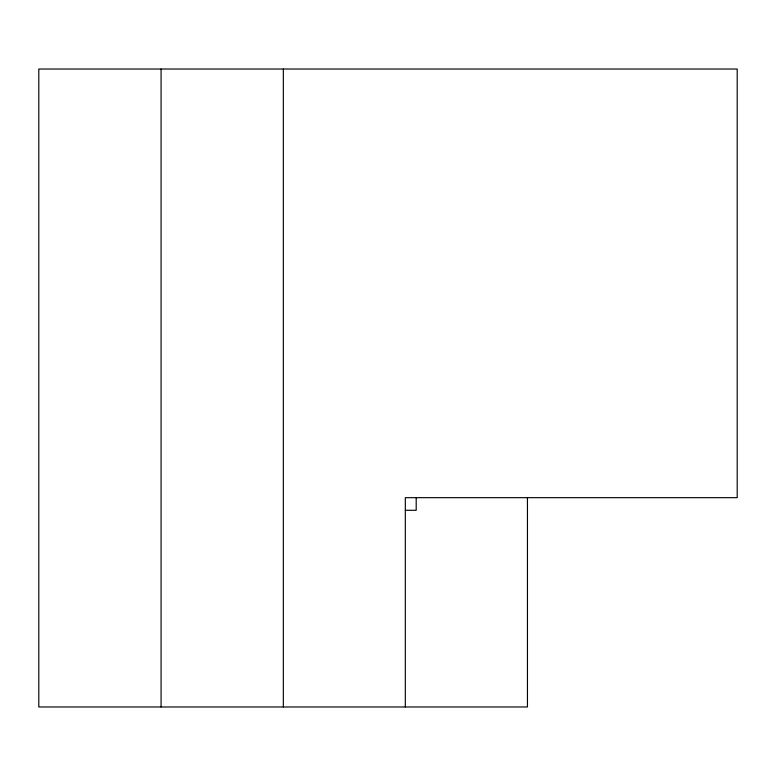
<?xml version="1.0" encoding="UTF-8"?>
<svg xmlns="http://www.w3.org/2000/svg" width="776" height="776" viewBox="0 0 776 776"><rect width="100%" height="100%" fill="white"/><g stroke="black" fill="none" stroke-linecap="round" stroke-linejoin="round"><path stroke-width="1.16" d="M405.324 510.288L416.198 510.288L416.198 497.668M527.447 497.668L527.447 706.975L38.8 706.975L38.8 69.025L737.2 69.025L737.2 497.668L405.324 497.668L405.324 706.975M283.347 69.025L283.347 706.975M161.078 69.025L161.078 706.975"/></g></svg>
